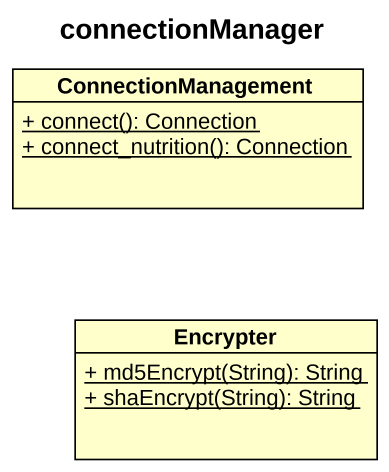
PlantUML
@startuml
title connectionManager
hide circle
hide empty members
skinparam classAttributeIconSize 0
class ConnectionManagement {
  {static} + connect(): Connection
  {static} + connect_nutrition(): Connection
}
class Encrypter {
  {static} + md5Encrypt(String): String
  {static} + shaEncrypt(String): String
}
@enduml
